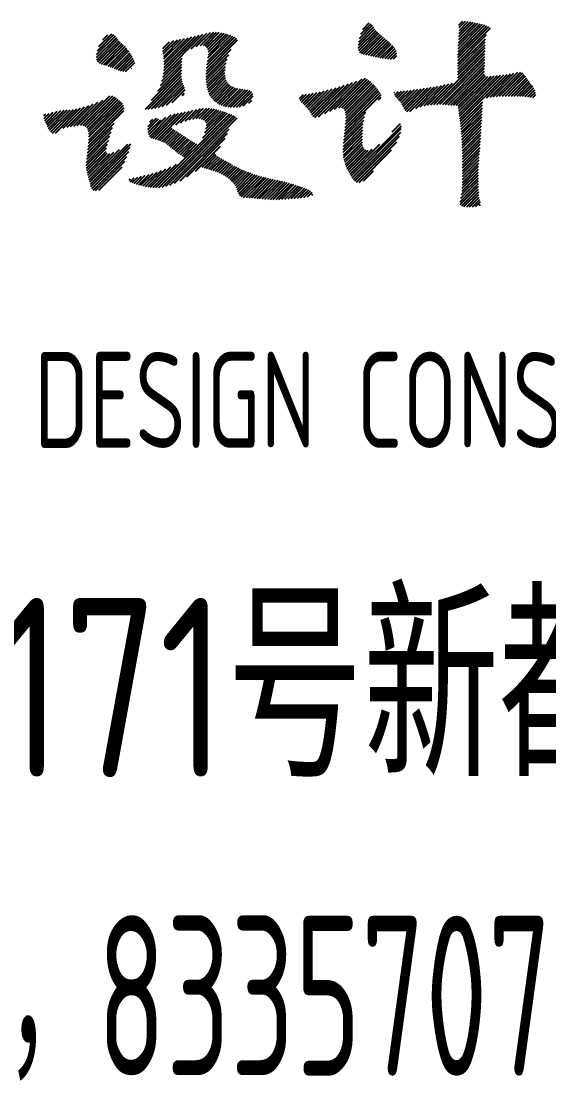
# Model space of a CAD drawing. Extents: x 580289 to 1106878, y -144605 to 78052.
# Drawn here: x 1102286 to 1103112, y -8939 to -7282 of the extents above; entities that cross this region are included whole.
import ezdxf
from ezdxf.enums import TextEntityAlignment as Align

# ---------------------------------------------------------------- set-up
doc = ezdxf.new("R2010")
doc.units = 0
doc.header["$LTSCALE"] = 100
doc.layers.add('T图框', color=7, linetype='CONTINUOUS')
doc.layers.add('图框', color=254, linetype='CONTINUOUS')
doc.styles.add('HZTXT', font='tssdeng.shx', dxfattribs={"width": 0.7, "bigfont": 'tssdchn.shx'})
doc.styles.add('HZTXT2', font='tssdeng.shx', dxfattribs={"width": 0.7, "bigfont": 'tssdchn.shx'})
doc.styles.add('TK', font='tssdeng.shx', dxfattribs={"width": 0.7, "bigfont": 'tssdchn.shx'})

# ---------------------------------------------------------------- blocks, each defined once
blk = doc.blocks.new('A$C72C84CBD')
at = {"layer": '图框', "color": 0}
for p, q in [((80036.1, 56331), (80061.9, 56356.8)), ((80036.6, 56336), (80060.2, 56359.6)), ((80037.7, 56341.6), (80058.4, 56362.3)), ((80039.7, 56348.1), (80056.1, 56364.5)), ((80042.8, 56355.6), (80052.9, 56365.8)), ((80191.8, 56307.1), (80242.7, 56358)), ((80191.9, 56316.2), (80237.3, 56361.6)), ((80191.9, 56311.7), (80240.4, 56360.2)), ((80192.1, 56320.8), (80234, 56362.8)), ((80192.2, 56325.5), (80230.5, 56363.7)), ((80192.4, 56330.2), (80226.8, 56364.6)), ((80192.7, 56335), (80223.2, 56365.4)), ((80193.1, 56339.8), (80219.5, 56366.2)), ((80193.2, 56362.4), (80199.4, 56368.6)), ((80193.5, 56344.7), (80215.8, 56367)), ((80193.8, 56349.5), (80212, 56367.7)), ((80194, 56358.8), (80203.9, 56368.6)), ((80194.1, 56354.3), (80208, 56368.2)), ((79626.1, 56311.7), (79657.8, 56343.3)), ((79626.4, 56316.5), (79655.9, 56345.9)), ((79626.7, 56307.8), (79659.5, 56340.6)), ((79627.5, 56322), (79653.4, 56347.9)), ((79630, 56329), (79649.9, 56349)), ((79636.2, 56339.7), (79644, 56347.5)), ((79731.1, 56286.5), (79792.8, 56348.1)), ((79731.3, 56313.6), (79758.3, 56340.6)), ((79731.7, 56291.6), (79786.8, 56346.6)), ((79731.8, 56309.5), (79763.9, 56341.7)), ((79732, 56296.4), (79780.9, 56345.2)), ((79732, 56305.3), (79769.5, 56342.8)), ((79732.1, 56300.9), (79775.2, 56344)), ((79774.4, 56325.2), (79798.9, 56349.7)), ((79782.4, 56328.8), (79804.5, 56350.8)), ((79788.8, 56330.7), (79809.6, 56351.5)), ((79793.4, 56330.8), (79814.2, 56351.6)), ((79796.7, 56329.6), (79818.4, 56351.3)), ((79798.5, 56295.4), (79845.1, 56342.1)), ((79799.1, 56327.5), (79822.2, 56350.6)), ((79799.1, 56300.5), (79842.5, 56344)), ((79799.8, 56305.8), (79839.5, 56345.4)), ((79800.6, 56324.5), (79825.9, 56349.8)), ((79800.6, 56311.1), (79836.2, 56346.7)), ((79801.3, 56320.7), (79829.4, 56348.9)), ((79801.3, 56316.2), (79832.9, 56347.8)), ((80036, 56326.4), (80063.8, 56354.3)), ((80036.7, 56322.6), (80066, 56351.9)), ((80038.4, 56319.8), (80068.2, 56349.7)), ((80041, 56318), (80070.6, 56347.6)), ((80044.3, 56316.8), (80073, 56345.5)), ((80048, 56316), (80075.5, 56343.5)), ((80051.8, 56315.3), (80078, 56341.5)), ((80191.8, 56302.6), (80236.8, 56347.7)), ((80191.8, 56298.1), (80234.9, 56341.2)), ((79628.3, 56304.9), (79661.5, 56338.1)), ((79630.8, 56302.8), (79663.8, 56335.9)), ((79633.9, 56301.5), (79666.2, 56333.8)), ((79637.4, 56300.5), (79668.5, 56331.7)), ((79641, 56299.6), (79670.8, 56329.4)), ((79644.4, 56298.5), (79672.9, 56327)), ((79647.7, 56297.4), (79674.9, 56324.5)), ((79730, 56321.3), (79747, 56338.3)), ((79730.1, 56325.9), (79740.4, 56336.2)), ((79730.6, 56317.4), (79752.7, 56339.5)), ((79797.9, 56285.9), (79837, 56325)), ((79798.1, 56290.6), (79847, 56339.4)), ((80055.6, 56314.6), (80080.5, 56339.5)), ((80059.3, 56313.8), (80083, 56337.5)), ((80062.9, 56313), (80085.4, 56335.4)), ((80066.6, 56312.1), (80087.6, 56333.1)), ((80070.2, 56311.3), (80089.8, 56330.8)), ((80074, 56310.6), (80091.8, 56328.3)), ((80077.9, 56310), (80093.6, 56325.7)), ((80191.7, 56289.1), (80234.3, 56331.7)), ((80191.7, 56284.6), (80234.3, 56327.2)), ((80191.8, 56293.6), (80234.4, 56336.2)), ((79650.9, 56296.1), (79676.8, 56322)), ((79654.1, 56294.8), (79678.6, 56319.3)), ((79657.3, 56293.4), (79680.4, 56316.6)), ((79660.5, 56292.2), (79682.1, 56313.7)), ((79663.9, 56291.1), (79683.6, 56310.8)), ((79667.6, 56290.3), (79685, 56307.7)), ((79730.1, 56281), (79760.1, 56310.9)), ((79797.8, 56281.3), (79833.1, 56316.6)), ((79797.8, 56276.8), (79830.6, 56309.7)), ((80082, 56309.5), (80095.1, 56322.7)), ((80086.2, 56309.3), (80096.2, 56319.3)), ((80091, 56309.5), (80096.5, 56315.1)), ((80154.4, 56238.3), (80234.2, 56318.1)), ((80159.1, 56238.5), (80234.2, 56313.6)), ((80163.7, 56238.6), (80234.1, 56309)), ((80191.6, 56280), (80234.3, 56322.7)), ((79671.8, 56290), (79685.9, 56304.1)), ((79681.1, 56294.8), (79681.4, 56295.1)), ((79712.2, 56245.1), (79759.5, 56292.4)), ((79722, 56259.4), (79759.6, 56297)), ((79726.1, 56268), (79759.7, 56301.6)), ((79728.5, 56274.9), (79759.7, 56306.1)), ((79798.1, 56272.6), (79829, 56303.5)), ((79798.6, 56268.6), (79827.9, 56297.9)), ((79799.3, 56264.8), (79827.4, 56292.9)), ((80168.1, 56238.5), (80233.9, 56304.3)), ((80172.3, 56238.2), (80233.8, 56299.7)), ((80176.5, 56237.9), (80233.6, 56295.1)), ((80180.6, 56237.5), (80233.5, 56290.5)), ((79702.8, 56231.2), (79759.4, 56287.8)), ((79707.1, 56231), (79759.3, 56283.2)), ((79712.2, 56231.6), (79759.5, 56279)), ((79717.6, 56232.5), (79760.2, 56275.1)), ((79800.2, 56261.2), (79827.2, 56288.3)), ((79801.3, 56257.9), (79827.5, 56284.1)), ((79802.7, 56254.7), (79828.2, 56280.3)), ((79804.2, 56251.8), (79829.3, 56276.9)), ((79806, 56249.1), (79830.8, 56273.9)), ((79983.5, 56224.5), (80033.9, 56274.9)), ((79991.6, 56228.1), (80041.9, 56278.5)), ((79998.8, 56230.9), (80047.2, 56279.3)), ((80005.4, 56232.9), (80050.3, 56277.9)), ((80010.2, 56233.3), (80053, 56276.1)), ((80013.1, 56231.6), (80055.5, 56274.1)), ((80184.8, 56237.2), (80233.6, 56286)), ((80189.1, 56237.1), (80234.9, 56282.9)), ((80192.1, 56235.6), (80238.8, 56282.3)), ((80192.9, 56231.9), (80243.8, 56282.7)), ((80193.4, 56227.9), (80248.7, 56283.2)), ((80193.9, 56223.9), (80253.7, 56283.7)), ((80194.4, 56219.9), (80258.7, 56284.2)), ((80194.9, 56215.9), (80263.7, 56284.7)), ((80195.4, 56212), (80268.8, 56285.3)), ((80236.5, 56248.6), (80274, 56286.1)), ((80242.1, 56249.6), (80279.5, 56287.1)), ((80247.2, 56250.3), (80285.8, 56288.8)), ((80252.2, 56250.8), (80290.5, 56289)), ((80257, 56251.1), (80293.5, 56287.6)), ((80261.7, 56251.3), (80295.8, 56285.4)), ((80266.4, 56251.5), (80297.8, 56282.9)), ((80271, 56251.6), (80299.6, 56280.2)), ((80275.5, 56251.6), (80301.4, 56277.5)), ((80280, 56251.6), (80303.3, 56274.9)), ((79723.1, 56233.5), (79761.2, 56271.6)), ((79729, 56235), (79762.6, 56268.6)), ((79735.9, 56237.3), (79764, 56265.5)), ((79744.8, 56241.7), (79765, 56262)), ((79808, 56246.6), (79832.6, 56271.2)), ((79810.2, 56244.3), (79834.8, 56268.9)), ((79812.7, 56242.3), (79837.5, 56267.1)), ((79815.3, 56240.5), (79840.6, 56265.7)), ((79818.2, 56238.9), (79843.9, 56264.6)), ((79821.4, 56237.5), (79847.5, 56263.7)), ((79824.7, 56236.4), (79851.3, 56263)), ((79828.3, 56235.4), (79855.3, 56262.5)), ((79832.1, 56234.8), (79859.4, 56262)), ((79836.1, 56234.3), (79863.2, 56261.4)), ((79840.4, 56234.1), (79866.6, 56260.3)), ((79845.1, 56234.3), (79869.3, 56258.5)), ((79954, 56235.4), (79976.7, 56258.1)), ((79956.1, 56233.1), (79982.6, 56259.6)), ((79958.1, 56230.6), (79988.6, 56261.1)), ((79960, 56228), (79994.8, 56262.8)), ((79961.8, 56225.3), (80001.1, 56264.6)), ((79963.4, 56222.4), (80007.5, 56266.5)), ((79965.2, 56219.8), (80013.9, 56268.4)), ((79968.1, 56218.2), (80020.4, 56270.4)), ((79973.4, 56219), (80027, 56272.6)), ((80014.8, 56228.9), (80057.8, 56271.9)), ((80015.4, 56202.6), (80070, 56257.2)), ((80015.8, 56225.4), (80060.1, 56269.7)), ((80015.9, 56207.5), (80068.3, 56259.9)), ((80016.2, 56212.4), (80066.3, 56262.5)), ((80016.3, 56221.4), (80062.3, 56267.4)), ((80016.4, 56217.1), (80064.3, 56265)), ((80092.1, 56256.8), (80093.1, 56257.8)), ((80092.9, 56253.1), (80098.7, 56258.9)), ((80094.8, 56250.5), (80103.5, 56259.2)), ((80096.9, 56248.1), (80108.5, 56259.7)), ((80099, 56245.8), (80113.5, 56260.3)), ((80101.1, 56243.3), (80118.6, 56260.9)), ((80102.9, 56240.7), (80123.8, 56261.6)), ((80104.7, 56238), (80129, 56262.3)), ((80106.3, 56235.1), (80134.2, 56263)), ((80107.7, 56232), (80139.5, 56263.7)), ((80109.4, 56229.2), (80144.7, 56264.5)), ((80112, 56227.3), (80150, 56265.3)), ((80116.7, 56227.5), (80155.3, 56266.1)), ((80125.9, 56232.2), (80160.6, 56267)), ((80133, 56234.9), (80166.3, 56268.1)), ((80139, 56236.4), (80172.1, 56269.4)), ((80144.5, 56237.3), (80177.7, 56270.6)), ((80149.6, 56237.9), (80183.5, 56271.9)), ((80284.4, 56251.5), (80305.2, 56272.3)), ((80288.8, 56251.4), (80307.2, 56269.8)), ((80293, 56251.2), (80309.2, 56267.3)), ((80297.1, 56250.8), (80310.8, 56264.5)), ((80301.1, 56250.2), (80312.2, 56261.4)), ((80305.1, 56249.7), (80313.2, 56257.8)), ((79590.9, 56204.6), (79628.1, 56241.8)), ((79596.1, 56205.3), (79636, 56245.2)), ((79601, 56205.8), (79647.2, 56251.9)), ((79605.3, 56205.6), (79651.5, 56251.8)), ((79608.6, 56204.4), (79654.6, 56250.3)), ((79611, 56202.2), (79657.4, 56248.6)), ((79612.6, 56199.4), (79660, 56246.8)), ((79613.6, 56195.9), (79662.5, 56244.8)), ((79614.2, 56192), (79664.9, 56242.7)), ((79760.1, 56252.6), (79763.6, 56256.1)), ((79850.1, 56234.8), (79871, 56255.7)), ((79855.9, 56236.1), (79871.5, 56251.8)), ((79864.5, 56240.2), (79869.1, 56244.9)), ((79943.7, 56247.6), (79950.3, 56254.2)), ((79945, 56244.4), (79955, 56254.4)), ((79947.1, 56242), (79960.1, 56255)), ((79949.4, 56239.8), (79965.4, 56255.8)), ((79951.7, 56237.7), (79971, 56256.9)), ((80015, 56197.6), (80071.5, 56254.2)), ((80067.6, 56245.8), (80071.9, 56250)), ((80195.9, 56208), (80230.7, 56242.7)), ((80309.3, 56249.5), (80313.6, 56253.8)), ((79544.3, 56216.3), (79552.3, 56224.4)), ((79545.4, 56213), (79558.5, 56226.1)), ((79546.7, 56209.8), (79564.7, 56227.8)), ((79548.2, 56206.8), (79570.3, 56228.9)), ((79549.7, 56203.8), (79575.4, 56229.5)), ((79551.2, 56200.8), (79580.1, 56229.8)), ((79552.8, 56198), (79584.8, 56229.9)), ((79554.7, 56195.4), (79589.9, 56230.5)), ((79557.1, 56193.3), (79595.4, 56231.6)), ((79562.1, 56193.7), (79601.3, 56233)), ((79574, 56201.2), (79607.6, 56234.8)), ((79580.1, 56202.8), (79614.1, 56236.8)), ((79585.6, 56203.8), (79621, 56239.2)), ((79613, 56172.9), (79669.1, 56229)), ((79613.5, 56177.8), (79669.5, 56233.8)), ((79613.9, 56182.8), (79668.5, 56237.3)), ((79614.3, 56187.6), (79666.9, 56240.2)), ((79711.8, 56186.4), (79749.4, 56223.9)), ((79714.8, 56184.9), (79754.7, 56224.7)), ((79718.3, 56183.9), (79760.1, 56225.7)), ((79719.1, 56108.3), (79834.7, 56223.9)), ((79722, 56183), (79765.7, 56226.8)), ((79750.1, 56206.7), (79771.4, 56228)), ((79757.7, 56209.8), (79777.2, 56229.3)), ((79764.8, 56212.3), (79783.1, 56230.7)), ((79771.2, 56214.3), (79788.8, 56231.9)), ((79777, 56215.6), (79793.9, 56232.5)), ((79782.2, 56216.3), (79798.6, 56232.7)), ((79786.6, 56216.3), (79803, 56232.6)), ((79790.5, 56215.6), (79807, 56232.1)), ((79792.6, 56186.3), (79831.4, 56225.1)), ((79793.7, 56214.3), (79810.8, 56231.4)), ((79795.6, 56193.8), (79828.1, 56226.3)), ((79796.2, 56212.3), (79814.4, 56230.5)), ((79797.4, 56200.1), (79824.8, 56227.5)), ((79797.7, 56209.4), (79817.9, 56229.6)), ((79798.2, 56205.4), (79821.4, 56228.5)), ((80014.4, 56192.6), (80047.9, 56226.1)), ((80196.4, 56204), (80230.4, 56238)), ((80196.9, 56199.9), (80230.2, 56233.2)), ((80197.3, 56195.8), (80229.9, 56228.5)), ((79543.9, 56220.4), (79546.9, 56223.4)), ((79612.5, 56167.9), (79653.8, 56209.1)), ((79706.7, 56199.2), (79723.3, 56215.7)), ((79707, 56195), (79726.6, 56214.6)), ((79707.1, 56204), (79719.9, 56216.9)), ((79707.9, 56191.4), (79734.8, 56218.3)), ((79709.4, 56188.4), (79743.2, 56222.2)), ((79709.4, 56210.9), (79714.1, 56215.6)), ((79723.9, 56108.6), (79837.9, 56222.6)), ((79729, 56109.3), (79840.9, 56221.2)), ((79734.8, 56110.5), (79843.8, 56219.5)), ((79741.2, 56112.4), (79846.1, 56217.4)), ((80012.9, 56177.6), (80043.8, 56208.5)), ((80013.3, 56182.5), (80044.6, 56213.8)), ((80013.8, 56187.5), (80045.9, 56219.6)), ((80089.2, 56195.5), (80102.1, 56208.5)), ((80197.6, 56191.7), (80229.7, 56223.7)), ((80197.9, 56187.5), (80229.4, 56219)), ((80198.1, 56183.2), (80229.1, 56214.2)), ((80198.3, 56179), (80228.9, 56209.5)), ((79611.3, 56157.7), (79649.1, 56195.5)), ((79611.9, 56162.8), (79651.2, 56202.1)), ((79725.4, 56181.9), (79744.7, 56201.2)), ((79728.6, 56180.7), (79747.3, 56199.3)), ((79731.6, 56179.2), (79750, 56197.6)), ((79734.5, 56177.6), (79752.8, 56195.9)), ((79737.2, 56175.8), (79755.5, 56194.1)), ((79739.7, 56173.8), (79758.2, 56192.3)), ((79748.5, 56115.2), (79833.6, 56200.3)), ((79756.9, 56119.2), (79831, 56193.3)), ((80012.4, 56168.2), (80042.8, 56198.5)), ((80012.4, 56163.6), (80042.5, 56193.8)), ((80012.6, 56172.8), (80043.2, 56203.4)), ((80024.9, 56126.7), (80103.4, 56205.2)), ((80026.5, 56123.9), (80103.2, 56200.6)), ((80028.3, 56121.1), (80102.3, 56195.1)), ((80198.5, 56174.7), (80228.6, 56204.7)), ((80198.7, 56170.3), (80228.4, 56200)), ((80198.8, 56165.9), (80228.1, 56195.2)), ((79610.2, 56143.1), (79643.4, 56176.3)), ((79610.4, 56147.8), (79645.3, 56182.6)), ((79610.8, 56152.7), (79647.2, 56189.1)), ((79615.7, 56117.2), (79675, 56176.5)), ((79616.6, 56113.6), (79679.8, 56176.8)), ((79742.2, 56171.8), (79760.9, 56190.6)), ((79744.6, 56169.7), (79763.7, 56188.8)), ((79747.1, 56167.7), (79766.4, 56187)), ((79749.6, 56165.7), (79769.1, 56185.2)), ((79752.1, 56163.7), (79771.8, 56183.5)), ((79754.7, 56161.9), (79774.6, 56181.7)), ((79757.4, 56160.1), (79777.3, 56180)), ((79760.1, 56158.3), (79780.2, 56178.4)), ((79762.7, 56156.4), (79783.1, 56176.8)), ((79767.3, 56125.1), (79827.7, 56185.5)), ((80012.6, 56159.3), (80042.4, 56189.1)), ((80013, 56155.3), (80042.3, 56184.5)), ((80013.8, 56151.5), (80042.3, 56180.1)), ((80014.7, 56148), (80042.7, 56175.9)), ((80023.3, 56129.6), (80069.8, 56176.1)), ((80030.3, 56118.7), (80100.2, 56188.6)), ((80033.1, 56116.9), (80096.2, 56180)), ((80198.9, 56161.5), (80227.8, 56190.5)), ((80199, 56157.1), (80227.5, 56185.7)), ((80199, 56152.7), (80227.2, 56180.9)), ((80199, 56148.2), (80226.9, 56176.1)), ((79610.5, 56138.9), (79641.9, 56170.3)), ((79611.1, 56135), (79641.1, 56165)), ((79611.9, 56131.3), (79642.8, 56162.2)), ((79612.8, 56127.8), (79646.9, 56161.8)), ((79613.8, 56124.3), (79653.5, 56164)), ((79614.8, 56120.7), (79662.2, 56168.2)), ((79617.5, 56109.9), (79679, 56171.5)), ((79618.7, 56106.7), (79676.6, 56164.6)), ((79781.1, 56134.3), (79820.1, 56173.4)), ((79791.7, 56140.5), (79812.4, 56161.2)), ((79795, 56139.3), (79814.1, 56158.4)), ((80015.9, 56144.7), (80043.5, 56172.3)), ((80017.2, 56141.5), (80045.2, 56169.4)), ((80018.6, 56138.4), (80047.7, 56167.5)), ((80020.2, 56135.5), (80051.5, 56166.8)), ((80021.7, 56132.5), (80057.7, 56168.5)), ((80037.1, 56116.5), (80087.8, 56167.2)), ((80199, 56143.7), (80226.6, 56171.3)), ((80199, 56139.2), (80226.2, 56166.4)), ((80199, 56134.7), (80225.8, 56161.5)), ((79621.1, 56104.6), (79673.7, 56157.2)), ((79624.7, 56103.7), (79670.5, 56149.6)), ((79714.8, 56108.5), (79751.5, 56145.2)), ((79798.4, 56138.2), (79816.9, 56156.8)), ((79801.8, 56137.1), (79819.8, 56155.1)), ((79805.3, 56136.1), (79822.7, 56153.5)), ((79808.8, 56135.1), (79825.5, 56151.9)), ((79812.3, 56134.1), (79828.4, 56150.3)), ((79815.6, 56132.9), (79831.3, 56148.7)), ((79818.7, 56131.6), (79834.2, 56147)), ((79821.8, 56130.1), (79837, 56145.4)), ((79824.7, 56128.5), (79839.8, 56143.7)), ((79827.4, 56126.8), (79842.7, 56142.1)), ((80198.9, 56121.2), (80224.6, 56146.8)), ((80198.9, 56116.6), (80224.3, 56142)), ((80199, 56130.2), (80225.4, 56156.6)), ((80199, 56125.7), (80224.9, 56151.7)), ((79630, 56104.5), (79666.1, 56140.6)), ((79682, 56116.1), (79690.8, 56124.9)), ((79685.3, 56115), (79696.6, 56126.2)), ((79688.8, 56113.9), (79702.5, 56127.6)), ((79692.3, 56112.9), (79708.5, 56129.1)), ((79695.8, 56112), (79714.6, 56130.8)), ((79699.4, 56111.1), (79721, 56132.7)), ((79703.1, 56110.2), (79727.7, 56134.9)), ((79706.8, 56109.5), (79734.8, 56137.5)), ((79710.7, 56108.9), (79742.6, 56140.8)), ((79830.1, 56125.1), (79845.7, 56140.6)), ((79832.7, 56123.1), (79848.7, 56139.1)), ((79835.2, 56121.1), (79851.7, 56137.7)), ((79837.6, 56119), (79854.8, 56136.3)), ((79839.8, 56116.7), (79858, 56134.9)), ((79841.8, 56114.3), (79861.2, 56133.7)), ((79843.6, 56111.6), (79864.4, 56132.4)), ((79845.1, 56108.6), (79867.7, 56131.2)), ((79846.2, 56105.1), (79871.1, 56130.1)), ((79847.2, 56101.7), (79874.5, 56129)), ((79848.7, 56098.7), (79877.9, 56127.9)), ((79850.7, 56096.2), (79881.4, 56126.9)), ((79853.2, 56094.3), (79884.8, 56125.9)), ((79856.5, 56093.1), (79888.4, 56124.9)), ((80044.1, 56119), (80059.7, 56134.6)), ((80198.5, 56102.8), (80223.9, 56128.2)), ((80198.7, 56107.5), (80223.9, 56132.7)), ((80198.8, 56112.1), (80224.1, 56137.3)), ((79677.1, 56120.2), (79678.9, 56122)), ((79678.9, 56117.5), (79685.2, 56123.8)), ((79860.7, 56092.7), (79891.9, 56124)), ((79864.9, 56092.5), (79895.5, 56123.1)), ((79869.1, 56092.2), (79899.1, 56122.2)), ((79873.3, 56091.9), (79902.8, 56121.4)), ((79877.4, 56091.5), (79906.5, 56120.6)), ((79881.5, 56091.1), (79910.3, 56119.9)), ((79885.6, 56090.8), (79914, 56119.1)), ((79889.8, 56090.5), (79917.7, 56118.3)), ((79894.1, 56090.2), (79921.3, 56117.4)), ((79898.3, 56090), (79924.8, 56116.5)), ((79902.7, 56089.9), (79928.4, 56115.5)), ((79907.2, 56089.8), (79931.8, 56114.5)), ((79911.7, 56089.9), (79935.3, 56113.5)), ((79916.4, 56090.1), (79938.7, 56112.4)), ((79921.2, 56090.4), (79942.1, 56111.3)), ((79926, 56090.7), (79945.4, 56110.1)), ((79930.9, 56091.1), (79948.8, 56109)), ((80195.3, 56086.1), (80224, 56114.8)), ((80195.4, 56081.7), (80224.1, 56110.4)), ((80196.6, 56091.9), (80224, 56119.3)), ((80197.7, 56097.5), (80223.9, 56123.7)), ((79935.7, 56091.5), (79952, 56107.7)), ((79940.7, 56091.9), (79955.2, 56106.4)), ((79945.7, 56092.4), (79958.3, 56105)), ((79950.8, 56093.1), (79961.1, 56103.4)), ((79956.4, 56094.1), (79963.6, 56101.4)), ((79963.4, 56096.7), (79964.7, 56097.9)), ((80197.8, 56079.6), (80224.2, 56106.1)), ((80201.4, 56078.7), (80224.4, 56101.8)), ((80205.6, 56078.4), (80224.7, 56097.6)), ((80210, 56078.3), (80225.2, 56093.5)), ((80214.5, 56078.4), (80226.1, 56089.9)), ((80219.3, 56078.7), (80227.1, 56086.4)), ((80225.4, 56080.3), (80227.2, 56082))]:
    blk.add_line(p, q, dxfattribs=at)
at = {"layer": '图框', "color": 0, "style": 'HZTXT', "width": 0.7}
blk.add_text('KING YEA  (CHINA FUZHOU ) ENGINEERING DESIGN CONSULTANTS ,LTD', height=150, dxfattribs=at).set_placement((76814.2, 55701.3))
at = {"layer": '图框', "color": 0}
for s, height, style, width, p in [('地址：福州市五一北路171号新都会花园广场6F', 280, 'HZTXT2', 0.8, (79590.3, 55340.8)), ('0591-83357028，83357078，83357058', 250, 'TK', 0.6, (79801.9, 54841))]:
    blk.add_text(s, height=height, dxfattribs=dict(at, style=style, width=width)).set_placement(p, align=Align.MIDDLE)
blk = doc.blocks.new('图框')
at = {"layer": 'T图框', "color": 4}
blk.add_blockref('A$C72C84CBD', (602717, 102743.5), dxfattribs=at)

msp = doc.modelspace()

# ---------------------------------------------------------------- block references
at = {"layer": 'T图框'}
msp.add_blockref('图框', (420061.1, -166394.5), dxfattribs=at)

doc.saveas('drawing.dxf')
